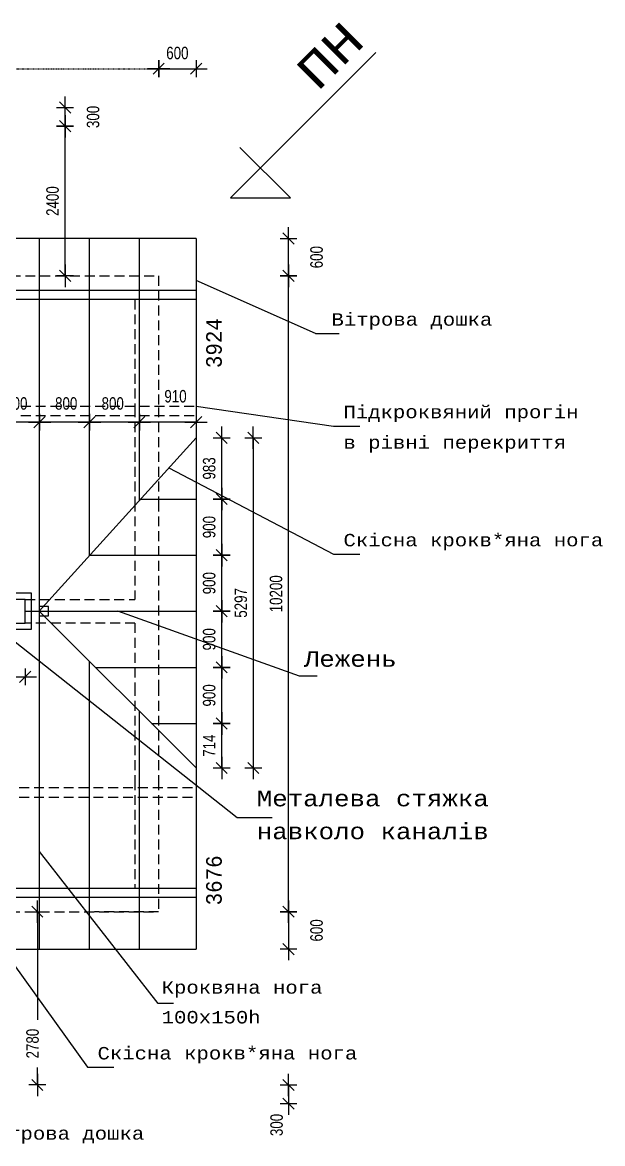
# Model space of a CAD drawing. Extents: x 3578 to 5591, y 95 to 458.
# Drawn here: x 5286.7 to 5379.7, y 112.7 to 292.6 of the extents above; entities that cross this region are included whole.
import ezdxf

# ---------------------------------------------------------------- set-up
doc = ezdxf.new("R2010")
doc.units = 0
doc.header["$MEASUREMENT"] = 0
doc.linetypes.add('HIDDEN2', pattern=[4.7625, 3.175, -1.5875])
doc.layers.get('0').update_dxf_attribs({"linetype": 'CONTINUOUS'})
doc.layers.get('DEFPOINTS').update_dxf_attribs({"linetype": 'CONTINUOUS'})
doc.layers.add('A700G', color=7, linetype='CONTINUOUS')
doc.layers.add('Chata', color=7, linetype='CONTINUOUS')
doc.styles.add('RUSS', font='russ', dxfattribs={"width": 0.8})
doc.styles.get("Standard").update_dxf_attribs({"font": 'cour.ttf'})
doc.dimstyles.new('Text 2mm', dxfattribs={"dimtxt": 2, "dimasz": 0.09, "dimexe": 0, "dimexo": 0, "dimgap": 1, "dimtad": 1, "dimdec": 0, "dimlfac": 100, "dimzin": 0, "dimdsep": 46, "dimtxsty": 'RUSS', "dimblk": 'A8MITTA', "dimcen": 3, "dimse1": 1, "dimse2": 1, "dimclrd": 6, "dimclrt": 6, "dimadec": 0, "dimazin": 0, "dimtp": 6, "dimtm": 6, "dimtfac": 1, "dimtdec": 0, "dimtofl": 0, "dimtmove": 2, "dimatfit": 3, "dimldrblk": 'A8MITTA', "dimfxl": 1, "dimtolj": 1, "dimtzin": 0, "dimarcsym": 0})

# ---------------------------------------------------------------- blocks, each defined once
blk = doc.blocks.new('A8MITTA', base_point=(3180, 3140))
for p, q in [((3160, 3140), (3200, 3140)), ((3170, 3130), (3190, 3150)), ((3180, 3155), (3180, 3125))]:
    blk.add_line(p, q)
blk = doc.blocks.new('*D675')
at = {"layer": 'Chata', "color": 6, "linetype": 'HIDDEN2', "lineweight": -2, "ltscale": 0.01, "transparency": 16777216}
blk.add_line((5163.4, 285.17), (5308.42, 285.17), dxfattribs=at)
at = {"layer": 'DEFPOINTS', "color": 0, "linetype": 'HIDDEN2', "ltscale": 0.01, "transparency": 16777216}
for p in [(5308.51, 285.17), (5163.31, 251.93), (5308.51, 251.93)]:
    blk.add_point(p, dxfattribs=at)
at = {"layer": 'Chata', "color": 6, "linetype": 'HIDDEN2', "lineweight": -2, "ltscale": 0.01, "transparency": 16777216, "xscale": 0.09, "yscale": 0.09, "zscale": 0.09, "rotation": 180}
blk.add_blockref('A8MITTA', (5163.31, 285.17), dxfattribs=at)
at = {"layer": 'Chata', "color": 6, "linetype": 'HIDDEN2', "lineweight": -2, "ltscale": 0.01, "transparency": 16777216, "xscale": 0.09, "yscale": 0.09, "zscale": 0.09}
blk.add_blockref('A8MITTA', (5308.51, 285.17), dxfattribs=at)
at = {"layer": 'Chata', "color": 6, "linetype": 'HIDDEN2', "ltscale": 0.01, "transparency": 16777216, "insert": (5235.91, 287.17), "char_height": 2, "attachment_point": 5, "style": 'RUSS'}
blk.add_mtext('\\A1;14520', dxfattribs=at)
blk = doc.blocks.new('*D683')
at = {"color": 6, "lineweight": -2, "ltscale": 0.01, "transparency": 16777216}
blk.add_line((5308.6, 285.17), (5314.42, 285.17), dxfattribs=at)
at = {"layer": 'DEFPOINTS', "color": 0, "ltscale": 0.01, "transparency": 16777216}
for p in [(5314.51, 285.17), (5314.51, 257.93), (5308.51, 251.93)]:
    blk.add_point(p, dxfattribs=at)
at = {"color": 6, "lineweight": -2, "ltscale": 0.01, "transparency": 16777216, "xscale": 0.09, "yscale": 0.09, "zscale": 0.09, "rotation": 180}
blk.add_blockref('A8MITTA', (5308.51, 285.17), dxfattribs=at)
at = {"color": 6, "lineweight": -2, "ltscale": 0.01, "transparency": 16777216, "xscale": 0.09, "yscale": 0.09, "zscale": 0.09}
blk.add_blockref('A8MITTA', (5314.51, 285.17), dxfattribs=at)
at = {"color": 6, "ltscale": 0.01, "transparency": 16777216, "insert": (5311.51, 287.67), "char_height": 2, "attachment_point": 5, "style": 'RUSS'}
blk.add_mtext('\\A1;600', dxfattribs=at)
blk = doc.blocks.new('*D684')
at = {"color": 6, "lineweight": -2, "ltscale": 0.01, "transparency": 16777216}
blk.add_line((5329.34, 149.84), (5329.34, 144.02), dxfattribs=at)
at = {"layer": 'DEFPOINTS', "color": 0, "ltscale": 0.01, "transparency": 16777216}
for p in [(5308.51, 149.93), (5314.51, 143.93), (5329.34, 143.93)]:
    blk.add_point(p, dxfattribs=at)
at = {"color": 6, "lineweight": -2, "ltscale": 0.01, "transparency": 16777216, "xscale": 0.09, "yscale": 0.09, "zscale": 0.09}
for p, rotation in [((5329.34, 149.93), 90), ((5329.34, 143.93), 270)]:
    blk.add_blockref('A8MITTA', p, dxfattribs=dict(at, rotation=rotation))
at = {"color": 6, "ltscale": 0.01, "transparency": 16777216, "insert": (5333.84, 146.93), "char_height": 2, "attachment_point": 5, "rotation": 90, "style": 'RUSS'}
blk.add_mtext('\\A1;600', dxfattribs=at)
blk = doc.blocks.new('*D685')
at = {"color": 6, "lineweight": -2, "ltscale": 0.01, "transparency": 16777216}
blk.add_line((5329.34, 150.02), (5329.34, 251.84), dxfattribs=at)
at = {"layer": 'DEFPOINTS', "color": 0, "ltscale": 0.01, "transparency": 16777216}
for p in [(5308.51, 251.93), (5329.34, 251.93), (5308.51, 149.93)]:
    blk.add_point(p, dxfattribs=at)
at = {"color": 6, "lineweight": -2, "ltscale": 0.01, "transparency": 16777216, "xscale": 0.09, "yscale": 0.09, "zscale": 0.09}
for p, rotation in [((5329.34, 251.93), 90), ((5329.34, 149.93), 270)]:
    blk.add_blockref('A8MITTA', p, dxfattribs=dict(at, rotation=rotation))
at = {"color": 6, "ltscale": 0.01, "transparency": 16777216, "insert": (5327.34, 200.93), "char_height": 2, "attachment_point": 5, "rotation": 90, "style": 'RUSS'}
blk.add_mtext('\\A1;10200', dxfattribs=at)
blk = doc.blocks.new('*D686')
at = {"color": 6, "lineweight": -2, "ltscale": 0.01, "transparency": 16777216}
blk.add_line((5329.34, 252.02), (5329.34, 257.84), dxfattribs=at)
at = {"layer": 'DEFPOINTS', "color": 0, "ltscale": 0.01, "transparency": 16777216}
for p in [(5314.51, 257.93), (5329.34, 257.93), (5308.51, 251.93)]:
    blk.add_point(p, dxfattribs=at)
at = {"color": 6, "lineweight": -2, "ltscale": 0.01, "transparency": 16777216, "xscale": 0.09, "yscale": 0.09, "zscale": 0.09}
for p, rotation in [((5329.34, 257.93), 90), ((5329.34, 251.93), 270)]:
    blk.add_blockref('A8MITTA', p, dxfattribs=dict(at, rotation=rotation))
at = {"color": 6, "ltscale": 0.01, "transparency": 16777216, "insert": (5333.84, 254.93), "char_height": 2, "attachment_point": 5, "rotation": 90, "style": 'RUSS'}
blk.add_mtext('\\A1;600', dxfattribs=at)
blk = doc.blocks.new('*D687')
at = {"color": 6, "lineweight": -2, "ltscale": 0.01, "transparency": 16777216}
blk.add_line((5293.5, 276.02), (5293.5, 278.84), dxfattribs=at)
at = {"layer": 'DEFPOINTS', "color": 0, "ltscale": 0.01, "transparency": 16777216}
for p in [(5268.12, 278.93), (5293.5, 278.93), (5266.88, 275.93)]:
    blk.add_point(p, dxfattribs=at)
at = {"color": 6, "lineweight": -2, "ltscale": 0.01, "transparency": 16777216, "xscale": 0.09, "yscale": 0.09, "zscale": 0.09}
for p, rotation in [((5293.5, 278.93), 90), ((5293.5, 275.93), 270)]:
    blk.add_blockref('A8MITTA', p, dxfattribs=dict(at, rotation=rotation))
at = {"color": 6, "ltscale": 0.01, "transparency": 16777216, "insert": (5298, 277.43), "char_height": 2, "attachment_point": 5, "rotation": 90, "style": 'RUSS'}
blk.add_mtext('\\A1;300', dxfattribs=at)
blk = doc.blocks.new('*D688')
at = {"color": 6, "lineweight": -2, "ltscale": 0.01, "transparency": 16777216}
blk.add_line((5293.5, 252.02), (5293.5, 275.84), dxfattribs=at)
at = {"layer": 'DEFPOINTS', "color": 0, "ltscale": 0.01, "transparency": 16777216}
for p in [(5266.88, 275.93), (5293.5, 275.93), (5281.41, 251.93)]:
    blk.add_point(p, dxfattribs=at)
at = {"color": 6, "lineweight": -2, "ltscale": 0.01, "transparency": 16777216, "xscale": 0.09, "yscale": 0.09, "zscale": 0.09}
for p, rotation in [((5293.5, 275.93), 90), ((5293.5, 251.93), 270)]:
    blk.add_blockref('A8MITTA', p, dxfattribs=dict(at, rotation=rotation))
at = {"color": 6, "ltscale": 0.01, "transparency": 16777216, "insert": (5291.5, 263.93), "char_height": 2, "attachment_point": 5, "rotation": 90, "style": 'RUSS'}
blk.add_mtext('\\A1;2400', dxfattribs=at)
blk = doc.blocks.new('*D697')
at = {"color": 6, "lineweight": -2, "ltscale": 0.01, "transparency": 16777216}
blk.add_line((5329.34, 122.04), (5329.34, 119.22), dxfattribs=at)
at = {"layer": 'DEFPOINTS', "color": 0, "ltscale": 0.01, "transparency": 16777216}
for p in [(5277.51, 122.13), (5283.51, 119.13), (5329.34, 119.13)]:
    blk.add_point(p, dxfattribs=at)
at = {"color": 6, "lineweight": -2, "ltscale": 0.01, "transparency": 16777216, "xscale": 0.09, "yscale": 0.09, "zscale": 0.09}
for p, rotation in [((5329.34, 122.13), 90), ((5329.34, 119.13), 270)]:
    blk.add_blockref('A8MITTA', p, dxfattribs=dict(at, rotation=rotation))
at = {"color": 6, "ltscale": 0.01, "transparency": 16777216, "insert": (5327.43, 115.72), "char_height": 2, "attachment_point": 5, "rotation": 90, "style": 'RUSS'}
blk.add_mtext('\\A1;300', dxfattribs=at)
blk = doc.blocks.new('*D703')
at = {"color": 6, "lineweight": -2, "ltscale": 0.01, "transparency": 16777216}
for p, q in [((5289.05, 149.84), (5289.05, 132.58)), ((5289.05, 122.22), (5289.05, 124.95))]:
    blk.add_line(p, q, dxfattribs=at)
at = {"layer": 'DEFPOINTS', "color": 0, "ltscale": 0.01, "transparency": 16777216}
for p in [(5277.51, 149.93), (5277.51, 122.13), (5289.05, 122.13)]:
    blk.add_point(p, dxfattribs=at)
at = {"color": 6, "lineweight": -2, "ltscale": 0.01, "transparency": 16777216, "xscale": 0.09, "yscale": 0.09, "zscale": 0.09}
for p, rotation in [((5289.05, 149.93), 90), ((5289.05, 122.13), 270)]:
    blk.add_blockref('A8MITTA', p, dxfattribs=dict(at, rotation=rotation))
at = {"color": 6, "ltscale": 0.01, "transparency": 16777216, "insert": (5288.29, 128.77), "char_height": 2, "attachment_point": 5, "rotation": 90, "style": 'RUSS'}
blk.add_mtext('\\A1;2780', dxfattribs=at)
blk = doc.blocks.new('*D708')
at = {"color": 6, "lineweight": -2, "ltscale": 0.01, "transparency": 16777216}
blk.add_line((5323.69, 225.87), (5323.69, 173.07), dxfattribs=at)
at = {"layer": 'DEFPOINTS', "color": 0, "ltscale": 0.01, "transparency": 16777216}
for p in [(5314.51, 225.96), (5314.51, 172.98), (5323.69, 172.98)]:
    blk.add_point(p, dxfattribs=at)
at = {"color": 6, "lineweight": -2, "ltscale": 0.01, "transparency": 16777216, "xscale": 0.09, "yscale": 0.09, "zscale": 0.09}
for p, rotation in [((5323.69, 225.96), 90), ((5323.69, 172.98), 270)]:
    blk.add_blockref('A8MITTA', p, dxfattribs=dict(at, rotation=rotation))
at = {"color": 6, "ltscale": 0.01, "transparency": 16777216, "insert": (5321.69, 199.47), "char_height": 2, "attachment_point": 5, "rotation": 90, "style": 'RUSS'}
blk.add_mtext('\\A1;5297', dxfattribs=at)
blk = doc.blocks.new('*D727')
at = {"color": 6, "lineweight": -2, "ltscale": 0.01, "transparency": 16777216}
blk.add_line((5314.42, 228.45), (5305.5, 228.45), dxfattribs=at)
at = {"layer": 'DEFPOINTS', "color": 0, "ltscale": 0.01, "transparency": 16777216}
for p in [(5305.41, 228.45), (5305.41, 225.96), (5314.51, 225.96)]:
    blk.add_point(p, dxfattribs=at)
at = {"color": 6, "lineweight": -2, "ltscale": 0.01, "transparency": 16777216, "xscale": 0.09, "yscale": 0.09, "zscale": 0.09, "rotation": 180}
blk.add_blockref('A8MITTA', (5305.41, 228.45), dxfattribs=at)
at = {"color": 6, "lineweight": -2, "ltscale": 0.01, "transparency": 16777216, "xscale": 0.09, "yscale": 0.09, "zscale": 0.09}
blk.add_blockref('A8MITTA', (5314.51, 228.45), dxfattribs=at)
at = {"color": 6, "ltscale": 0.01, "transparency": 16777216, "insert": (5311.21, 232.61), "char_height": 2, "attachment_point": 5, "style": 'RUSS'}
blk.add_mtext('\\A1;910', dxfattribs=at)
blk = doc.blocks.new('*D728')
at = {"color": 6, "lineweight": -2, "ltscale": 0.01, "transparency": 16777216}
blk.add_line((5305.32, 228.45), (5297.5, 228.45), dxfattribs=at)
at = {"layer": 'DEFPOINTS', "color": 0, "ltscale": 0.01, "transparency": 16777216}
for p in [(5297.41, 257.93), (5305.41, 257.93), (5297.41, 228.45)]:
    blk.add_point(p, dxfattribs=at)
at = {"color": 6, "lineweight": -2, "ltscale": 0.01, "transparency": 16777216, "xscale": 0.09, "yscale": 0.09, "zscale": 0.09, "rotation": 180}
blk.add_blockref('A8MITTA', (5297.41, 228.45), dxfattribs=at)
at = {"color": 6, "lineweight": -2, "ltscale": 0.01, "transparency": 16777216, "xscale": 0.09, "yscale": 0.09, "zscale": 0.09}
blk.add_blockref('A8MITTA', (5305.41, 228.45), dxfattribs=at)
at = {"color": 6, "ltscale": 0.01, "transparency": 16777216, "insert": (5301.14, 231.45), "char_height": 2, "attachment_point": 5, "style": 'RUSS'}
blk.add_mtext('\\A1;800', dxfattribs=at)
blk = doc.blocks.new('*D729')
at = {"color": 6, "lineweight": -2, "ltscale": 0.01, "transparency": 16777216}
blk.add_line((5297.32, 228.45), (5289.5, 228.45), dxfattribs=at)
at = {"layer": 'DEFPOINTS', "color": 0, "ltscale": 0.01, "transparency": 16777216}
for p in [(5289.41, 257.93), (5297.41, 257.93), (5289.41, 228.45)]:
    blk.add_point(p, dxfattribs=at)
at = {"color": 6, "lineweight": -2, "ltscale": 0.01, "transparency": 16777216, "xscale": 0.09, "yscale": 0.09, "zscale": 0.09, "rotation": 180}
blk.add_blockref('A8MITTA', (5289.41, 228.45), dxfattribs=at)
at = {"color": 6, "lineweight": -2, "ltscale": 0.01, "transparency": 16777216, "xscale": 0.09, "yscale": 0.09, "zscale": 0.09}
blk.add_blockref('A8MITTA', (5297.41, 228.45), dxfattribs=at)
at = {"color": 6, "ltscale": 0.01, "transparency": 16777216, "insert": (5293.68, 231.45), "char_height": 2, "attachment_point": 5, "style": 'RUSS'}
blk.add_mtext('\\A1;800', dxfattribs=at)
blk = doc.blocks.new('*D730')
at = {"color": 6, "lineweight": -2, "ltscale": 0.01, "transparency": 16777216}
blk.add_line((5289.32, 228.45), (5281.5, 228.45), dxfattribs=at)
at = {"layer": 'DEFPOINTS', "color": 0, "ltscale": 0.01, "transparency": 16777216}
for p in [(5281.41, 257.93), (5289.41, 257.93), (5281.41, 228.45)]:
    blk.add_point(p, dxfattribs=at)
at = {"color": 6, "lineweight": -2, "ltscale": 0.01, "transparency": 16777216, "xscale": 0.09, "yscale": 0.09, "zscale": 0.09, "rotation": 180}
blk.add_blockref('A8MITTA', (5281.41, 228.45), dxfattribs=at)
at = {"color": 6, "lineweight": -2, "ltscale": 0.01, "transparency": 16777216, "xscale": 0.09, "yscale": 0.09, "zscale": 0.09}
blk.add_blockref('A8MITTA', (5289.41, 228.45), dxfattribs=at)
at = {"color": 6, "ltscale": 0.01, "transparency": 16777216, "insert": (5285.68, 231.45), "char_height": 2, "attachment_point": 5, "style": 'RUSS'}
blk.add_mtext('\\A1;800', dxfattribs=at)
blk = doc.blocks.new('*D754')
at = {"color": 6, "lineweight": -2, "ltscale": 0.01, "transparency": 16777216}
blk.add_line((5318.62, 173.07), (5318.62, 180.04), dxfattribs=at)
at = {"layer": 'DEFPOINTS', "color": 0, "ltscale": 0.01, "transparency": 16777216}
for p in [(5314.51, 180.13), (5318.62, 180.13), (5314.51, 172.98)]:
    blk.add_point(p, dxfattribs=at)
at = {"color": 6, "lineweight": -2, "ltscale": 0.01, "transparency": 16777216, "xscale": 0.09, "yscale": 0.09, "zscale": 0.09}
for p, rotation in [((5318.62, 180.13), 90), ((5318.62, 172.98), 270)]:
    blk.add_blockref('A8MITTA', p, dxfattribs=dict(at, rotation=rotation))
at = {"color": 6, "ltscale": 0.01, "transparency": 16777216, "insert": (5316.62, 176.56), "char_height": 2, "attachment_point": 5, "rotation": 90, "style": 'RUSS'}
blk.add_mtext('\\A1;714', dxfattribs=at)
blk = doc.blocks.new('*D755')
at = {"color": 6, "lineweight": -2, "ltscale": 0.01, "transparency": 16777216}
blk.add_line((5318.62, 180.22), (5318.62, 189.04), dxfattribs=at)
at = {"layer": 'DEFPOINTS', "color": 0, "ltscale": 0.01, "transparency": 16777216}
for p in [(5314.51, 189.13), (5318.62, 189.13), (5314.51, 180.13)]:
    blk.add_point(p, dxfattribs=at)
at = {"color": 6, "lineweight": -2, "ltscale": 0.01, "transparency": 16777216, "xscale": 0.09, "yscale": 0.09, "zscale": 0.09}
for p, rotation in [((5318.62, 189.13), 90), ((5318.62, 180.13), 270)]:
    blk.add_blockref('A8MITTA', p, dxfattribs=dict(at, rotation=rotation))
at = {"color": 6, "ltscale": 0.01, "transparency": 16777216, "insert": (5316.62, 184.63), "char_height": 2, "attachment_point": 5, "rotation": 90, "style": 'RUSS'}
blk.add_mtext('\\A1;900', dxfattribs=at)
blk = doc.blocks.new('*D756')
at = {"color": 6, "lineweight": -2, "ltscale": 0.01, "transparency": 16777216}
blk.add_line((5318.62, 189.22), (5318.62, 198.04), dxfattribs=at)
at = {"layer": 'DEFPOINTS', "color": 0, "ltscale": 0.01, "transparency": 16777216}
for p in [(5314.51, 198.13), (5318.62, 198.13), (5314.51, 189.13)]:
    blk.add_point(p, dxfattribs=at)
at = {"color": 6, "lineweight": -2, "ltscale": 0.01, "transparency": 16777216, "xscale": 0.09, "yscale": 0.09, "zscale": 0.09}
for p, rotation in [((5318.62, 198.13), 90), ((5318.62, 189.13), 270)]:
    blk.add_blockref('A8MITTA', p, dxfattribs=dict(at, rotation=rotation))
at = {"color": 6, "ltscale": 0.01, "transparency": 16777216, "insert": (5316.62, 193.63), "char_height": 2, "attachment_point": 5, "rotation": 90, "style": 'RUSS'}
blk.add_mtext('\\A1;900', dxfattribs=at)
blk = doc.blocks.new('*D757')
at = {"color": 6, "lineweight": -2, "ltscale": 0.01, "transparency": 16777216}
blk.add_line((5318.62, 198.22), (5318.62, 207.04), dxfattribs=at)
at = {"layer": 'DEFPOINTS', "color": 0, "ltscale": 0.01, "transparency": 16777216}
for p in [(5314.51, 207.13), (5318.62, 207.13), (5314.51, 198.13)]:
    blk.add_point(p, dxfattribs=at)
at = {"color": 6, "lineweight": -2, "ltscale": 0.01, "transparency": 16777216, "xscale": 0.09, "yscale": 0.09, "zscale": 0.09}
for p, rotation in [((5318.62, 207.13), 90), ((5318.62, 198.13), 270)]:
    blk.add_blockref('A8MITTA', p, dxfattribs=dict(at, rotation=rotation))
at = {"color": 6, "ltscale": 0.01, "transparency": 16777216, "insert": (5316.62, 202.63), "char_height": 2, "attachment_point": 5, "rotation": 90, "style": 'RUSS'}
blk.add_mtext('\\A1;900', dxfattribs=at)
blk = doc.blocks.new('*D758')
at = {"color": 6, "lineweight": -2, "ltscale": 0.01, "transparency": 16777216}
blk.add_line((5318.62, 207.22), (5318.62, 216.04), dxfattribs=at)
at = {"layer": 'DEFPOINTS', "color": 0, "ltscale": 0.01, "transparency": 16777216}
for p in [(5314.51, 216.13), (5318.62, 216.13), (5314.51, 207.13)]:
    blk.add_point(p, dxfattribs=at)
at = {"color": 6, "lineweight": -2, "ltscale": 0.01, "transparency": 16777216, "xscale": 0.09, "yscale": 0.09, "zscale": 0.09}
for p, rotation in [((5318.62, 216.13), 90), ((5318.62, 207.13), 270)]:
    blk.add_blockref('A8MITTA', p, dxfattribs=dict(at, rotation=rotation))
at = {"color": 6, "ltscale": 0.01, "transparency": 16777216, "insert": (5316.62, 211.63), "char_height": 2, "attachment_point": 5, "rotation": 90, "style": 'RUSS'}
blk.add_mtext('\\A1;900', dxfattribs=at)
blk = doc.blocks.new('*D759')
at = {"color": 6, "lineweight": -2, "ltscale": 0.01, "transparency": 16777216}
blk.add_line((5318.62, 216.22), (5318.62, 225.87), dxfattribs=at)
at = {"layer": 'DEFPOINTS', "color": 0, "ltscale": 0.01, "transparency": 16777216}
for p in [(5314.51, 225.96), (5318.62, 225.96), (5314.51, 216.13)]:
    blk.add_point(p, dxfattribs=at)
at = {"color": 6, "lineweight": -2, "ltscale": 0.01, "transparency": 16777216, "xscale": 0.09, "yscale": 0.09, "zscale": 0.09}
for p, rotation in [((5318.62, 225.96), 90), ((5318.62, 216.13), 270)]:
    blk.add_blockref('A8MITTA', p, dxfattribs=dict(at, rotation=rotation))
at = {"color": 6, "ltscale": 0.01, "transparency": 16777216, "insert": (5316.62, 221.04), "char_height": 2, "attachment_point": 5, "rotation": 90, "style": 'RUSS'}
blk.add_mtext('\\A1;983', dxfattribs=at)
blk = doc.blocks.new('*D772')
at = {"color": 6, "lineweight": -2, "ltscale": 0.01, "transparency": 16777216}
blk.add_line((5271.7, 187.62), (5287.02, 187.62), dxfattribs=at)
at = {"layer": 'DEFPOINTS', "color": 0, "ltscale": 0.01, "transparency": 16777216}
for p in [(5271.61, 196.23), (5287.11, 196.23), (5287.11, 187.62)]:
    blk.add_point(p, dxfattribs=at)
at = {"color": 6, "lineweight": -2, "ltscale": 0.01, "transparency": 16777216, "xscale": 0.09, "yscale": 0.09, "zscale": 0.09, "rotation": 180}
blk.add_blockref('A8MITTA', (5271.61, 187.62), dxfattribs=at)
at = {"color": 6, "lineweight": -2, "ltscale": 0.01, "transparency": 16777216, "xscale": 0.09, "yscale": 0.09, "zscale": 0.09}
blk.add_blockref('A8MITTA', (5287.11, 187.62), dxfattribs=at)
at = {"color": 6, "ltscale": 0.01, "transparency": 16777216, "insert": (5279.36, 189.62), "char_height": 2, "attachment_point": 5, "style": 'RUSS'}
blk.add_mtext('\\A1;1550', dxfattribs=at)

msp = doc.modelspace()

# ---------------------------------------------------------------- linework, layer by layer
at = {"ltscale": 0.01}
for p, q in [((5314.509, 257.928), (5284.409, 257.928)), ((5314.509, 225.957), (5314.509, 172.985)), ((5331.102, 187.734), (5301.938, 198.128)), ((5282.849, 195.228), (5321.074, 165.021)), ((5333.954, 187.734), (5331.102, 187.734)), ((5321.074, 165.021), (5326.725, 165.021)), ((5308.45, 135.211), (5289.409, 159.614)), ((5283.509, 143.928), (5314.509, 143.928)), ((5310.875, 135.211), (5308.45, 135.211))]:
    msp.add_line(p, q, dxfattribs=at)
at = {"color": 3, "lineweight": 30, "ltscale": 0.01}
for p, q in [((5289.409, 198.176), (5289.409, 257.928)), ((5297.409, 207.03), (5297.409, 257.928)), ((5305.409, 215.885), (5305.409, 257.928)), ((5314.509, 257.928), (5314.509, 225.957)), ((5305.628, 216.128), (5314.509, 216.128)), ((5297.497, 207.128), (5314.509, 207.128)), ((5289.366, 198.128), (5314.509, 198.128)), ((5289.409, 143.928), (5289.409, 198.085)), ((5297.409, 143.928), (5297.409, 190.085)), ((5298.366, 189.128), (5314.509, 189.128)), ((5305.409, 143.928), (5305.409, 182.085)), ((5307.366, 180.128), (5314.509, 180.128)), ((5314.509, 172.985), (5314.509, 143.928))]:
    msp.add_line(p, q, dxfattribs=at)
at = {"lineweight": 30, "ltscale": 0.01}
for p in [(5314.509, 225.957), (5287.109, 198.128), (5314.509, 172.985)]:
    msp.add_line(p, (5289.366, 198.128), dxfattribs=at)
at = {"ltscale": 0.01}
for points in [[(5314.509, 248.128), (5280.109, 248.128), (5280.109, 249.628), (5314.509, 249.628)], [(5271.609, 196.228), (5287.109, 196.228), (5287.109, 200.028), (5271.609, 200.028)], [(5289.366, 197.378), (5290.866, 197.378), (5290.866, 198.878), (5289.366, 198.878)]]:
    msp.add_lwpolyline(points, close=True, dxfattribs=at)
at = {"color": 3, "ltscale": 0.01}
msp.add_lwpolyline([(5270.609, 195.228), (5288.109, 195.228), (5288.109, 201.028), (5270.609, 201.028)], close=True, dxfattribs=at)
at = {"ltscale": 0.01}
msp.add_lwpolyline([(5273.709, 152.228), (5273.709, 153.728), (5314.509, 153.728), (5314.509, 152.228), (5275.209, 152.228)], dxfattribs=at)
at = {"layer": 'A700G', "ltscale": 0.01}
for p, q in [((5333.673, 242.681), (5314.509, 251.19)), ((5333.673, 242.681), (5337.443, 242.681)), ((5314.509, 231.028), (5336.531, 227.838)), ((5336.531, 227.838), (5336.531, 227.838)), ((5336.531, 227.838), (5340.756, 227.838)), ((5310.165, 221.149), (5336.531, 207.285)), ((5336.531, 207.285), (5336.531, 207.285)), ((5336.531, 207.285), (5340.756, 207.285)), ((5283.509, 143.928), (5297.085, 124.969)), ((5297.085, 124.969), (5297.085, 124.969)), ((5297.085, 124.969), (5301.311, 124.969))]:
    msp.add_line(p, q, dxfattribs=at)
at = {"layer": 'Chata', "ltscale": 0.01}
for p, q in [((5320.025, 264.426), (5343.343, 287.743)), ((5329.663, 264.426), (5321.554, 272.534)), ((5320.025, 264.426), (5329.663, 264.426))]:
    msp.add_line(p, q, dxfattribs=at)
at = {"layer": 'Chata', "color": 1, "linetype": 'HIDDEN2', "ltscale": 0.5}
for p, q in [((5277.609, 251.928), (5308.509, 251.928)), ((5308.509, 251.928), (5308.509, 230.828)), ((5304.709, 248.128), (5231.409, 248.128)), ((5304.709, 248.128), (5304.709, 230.828)), ((5210.209, 231.028), (5314.509, 231.028)), ((5304.709, 230.828), (5304.709, 215.728)), ((5308.509, 230.828), (5308.509, 215.728)), ((5210.209, 229.528), (5314.509, 229.528)), ((5304.709, 215.728), (5304.709, 200.028)), ((5308.509, 215.728), (5308.509, 186.128)), ((5287.109, 200.028), (5304.709, 200.028)), ((5304.709, 196.228), (5287.109, 196.228)), ((5304.709, 196.228), (5304.709, 186.128)), ((5304.709, 186.128), (5304.709, 171.028)), ((5308.509, 186.128), (5308.509, 171.028)), ((5304.709, 171.028), (5304.709, 153.728)), ((5308.509, 171.028), (5308.509, 149.928)), ((5200.409, 169.828), (5314.509, 169.828)), ((5200.409, 168.328), (5314.509, 168.328)), ((5210.209, 153.728), (5304.709, 153.728)), ((5277.509, 149.928), (5308.509, 149.928)), ((5308.509, 149.928), (5298.209, 149.928))]:
    msp.add_line(p, q, dxfattribs=at)

# ---------------------------------------------------------------- texts
at = {"width": 0.99}
for s, height, p in [('Вітрова дошка', 2, (5336.225, 243.94)), ('Підкроквяний прогін', 2, (5338.147, 229.097)), ('в рівні перекриття', 2, (5338.147, 224.205)), ('Скісна крокв*яна нога', 2, (5338.147, 208.544)), ('Лежень', 2.5, (5331.801, 189.224)), ('Металева стяжка', 2.5, (5324.242, 166.836)), ('навколо каналів', 2.5, (5324.242, 161.564)), ('Кроквяна нога', 2, (5308.989, 136.782)), ('100х150h', 2, (5308.989, 132.005)), ('Скісна крокв*яна нога', 2, (5298.702, 126.228)), ('Вітрова дошка', 2, (5280.402, 113.362))]:
    msp.add_text(s, height=height, dxfattribs=at).set_placement(p)
at = {"layer": 'Chata'}
msp.add_text('ПН', height=5.5, rotation=45, dxfattribs=at).set_placement((5334.034, 281.422))
at = {"layer": 'Chata', "width": 0.8}
for s, p in [('3924', (5318.63, 237.136)), ('3676', (5318.63, 150.952))]:
    msp.add_text(s, height=2.5, rotation=90, dxfattribs=at).set_placement(p)

# ---------------------------------------------------------------- dimensions: what is measured, and where the dimension line sits
at = {"ltscale": 0.01}
for base, p1, p2, picture, middle in [((5314.509, 285.172), (5308.509, 251.928), (5314.509, 257.928), '*D683', (5311.509, 287.672)), ((5287.109, 187.622), (5271.609, 196.228), (5287.109, 196.228), '*D772', (5279.359, 189.622))]:
    dim = msp.add_linear_dim(base=base, p1=p1, p2=p2, dimstyle='Text 2mm', dxfattribs=at)
    dim.commit()
    dim.dimension.update_dxf_attribs({"geometry": picture, "text_midpoint": middle})
for base, p1, p2, picture, middle in [((5293.499, 278.928), (5266.882, 275.928), (5268.124, 278.928), '*D687', (5297.999, 277.428)), ((5293.499, 275.928), (5281.409, 251.928), (5266.882, 275.928), '*D688', (5291.499, 263.928)), ((5329.343, 257.928), (5308.509, 251.928), (5314.509, 257.928), '*D686', (5333.843, 254.928)), ((5329.343, 251.928), (5308.509, 149.928), (5308.509, 251.928), '*D685', (5327.343, 200.928)), ((5323.688, 172.985), (5314.509, 225.957), (5314.509, 172.985), '*D708', (5321.688, 199.471)), ((5318.618, 225.957), (5314.509, 216.128), (5314.509, 225.957), '*D759', (5316.618, 221.043)), ((5318.618, 216.128), (5314.509, 207.128), (5314.509, 216.128), '*D758', (5316.618, 211.628)), ((5318.618, 207.128), (5314.509, 198.128), (5314.509, 207.128), '*D757', (5316.618, 202.628)), ((5318.618, 198.128), (5314.509, 189.128), (5314.509, 198.128), '*D756', (5316.618, 193.628)), ((5318.618, 189.128), (5314.509, 180.128), (5314.509, 189.128), '*D755', (5316.618, 184.628)), ((5318.618, 180.128), (5314.509, 172.985), (5314.509, 180.128), '*D754', (5316.618, 176.556)), ((5329.343, 143.928), (5308.509, 149.928), (5314.509, 143.928), '*D684', (5333.843, 146.928))]:
    dim = msp.add_linear_dim(base=base, p1=p1, p2=p2, angle=90, dimstyle='Text 2mm', dxfattribs=at)
    dim.commit()
    dim.dimension.update_dxf_attribs({"geometry": picture, "text_midpoint": middle})
for base, p1, p2, picture, middle in [((5281.409, 228.453), (5289.409, 257.928), (5281.409, 257.928), '*D730', (5285.677, 231.453)), ((5289.409, 228.453), (5297.409, 257.928), (5289.409, 257.928), '*D729', (5293.677, 231.453)), ((5297.409, 228.453), (5305.409, 257.928), (5297.409, 257.928), '*D728', (5301.141, 231.453)), ((5305.409, 228.453), (5314.509, 225.957), (5305.409, 225.957), '*D727', (5311.206, 232.615))]:
    dim = msp.add_linear_dim(base=base, p1=p1, p2=p2, dimstyle='Text 2mm', dxfattribs=at)
    dim.commit()
    dim.dimension.update_dxf_attribs({"geometry": picture, "text_midpoint": middle, "dimtype": 160})
for base, p1, p2, picture, middle in [((5289.048, 122.128), (5277.509, 149.928), (5277.509, 122.128), '*D703', (5288.293, 128.766)), ((5329.343, 119.128), (5277.509, 122.128), (5283.509, 119.128), '*D697', (5327.428, 115.719))]:
    dim = msp.add_linear_dim(base=base, p1=p1, p2=p2, angle=90, dimstyle='Text 2mm', dxfattribs=at)
    dim.commit()
    dim.dimension.update_dxf_attribs({"geometry": picture, "text_midpoint": middle, "dimtype": 160})
at = {"layer": 'Chata', "color": 1, "linetype": 'HIDDEN2', "ltscale": 0.5}
dim = msp.add_linear_dim(base=(5308.509, 285.172), p1=(5163.309, 251.928), p2=(5308.509, 251.928), dimstyle='Text 2mm', dxfattribs=at)
dim.commit()
dim.dimension.update_dxf_attribs({"geometry": '*D675', "text_midpoint": (5235.909, 287.172)})

doc.saveas('drawing.dxf')
